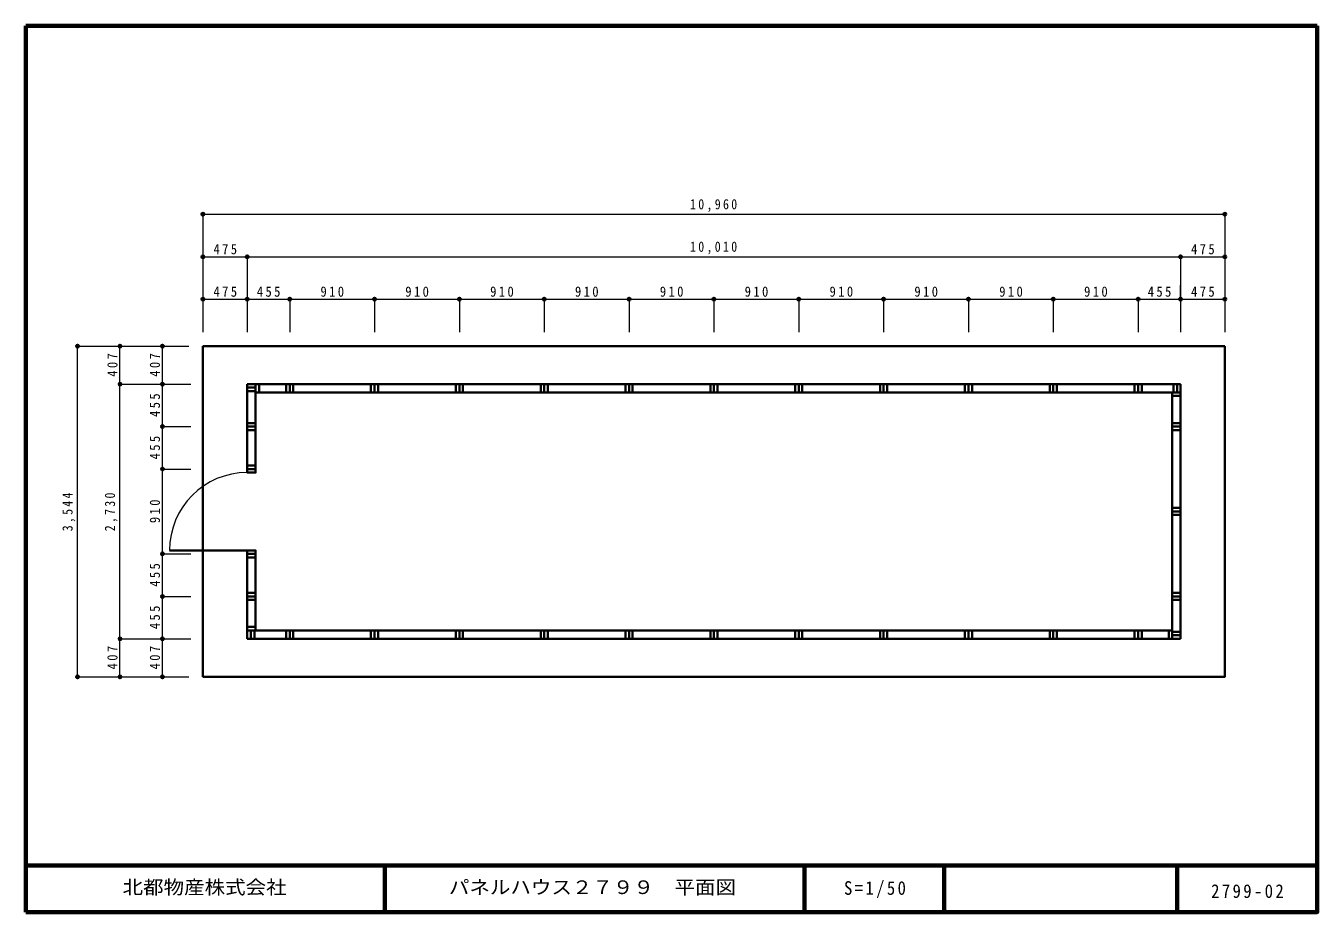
# Model space of a CAD drawing. Units: millimetres at full size, sheet at 1:50. Extents: x -22395 to 6925, y -26590 to 4750.
# Drawn here: x -6925 to 6925, y -4750 to 4750 of the extents above; entities that cross this region are included whole.
import ezdxf
from ezdxf.enums import TextEntityAlignment as Align

# ---------------------------------------------------------------- set-up
doc = ezdxf.new("R2010")
doc.units = ezdxf.units.MM
doc.header["$LTSCALE"] = 50
doc.header["$PDMODE"] = 32
doc.header["$PDSIZE"] = 30
doc.layers.add('0-0', color=7, linetype='Continuous', lineweight=35)
doc.layers.add('F-0', color=6, linetype='Continuous', lineweight=70)
doc.styles.add('ＭＳ ゴシック', font='')
doc.styles.get('ＭＳ ゴシック').set_extended_font_data('MS Gothic')

msp = doc.modelspace()

# ---------------------------------------------------------------- linework, layer by layer
at = {"layer": '0-0', "color": 4, "lineweight": 9}
for p, q in [((-5025, 2730), (-5025, 1467)), ((-5025, 2730), (5935, 2730)), ((5935, 2730), (5935, 1467)), ((-5025, 2275), (-4550, 2275)), ((-4550, 2275), (-4550, 1467)), ((-4550, 2275), (5460, 2275)), ((5460, 2275), (5935, 2275)), ((5460, 2275), (5460, 1467)), ((5460, 1825.24), (5460, 1970)), ((-5025, 1820), (-4550, 1820)), ((-4550, 1820), (-4095, 1820)), ((-4095, 1820), (-3185, 1820)), ((-4095, 1820), (-4095, 1467)), ((-3185, 1820), (-2275, 1820)), ((-3185, 1820), (-3185, 1467)), ((-2275, 1820), (-1365, 1820)), ((-2275, 1820), (-2275, 1467)), ((-1365, 1820), (-455, 1820)), ((-1365, 1820), (-1365, 1467)), ((-455, 1820), (455, 1820)), ((-455, 1820), (-455, 1467)), ((455, 1820), (1365, 1820)), ((455, 1820), (455, 1467)), ((1365, 1820), (2275, 1820)), ((1365, 1820), (1365, 1467)), ((2275, 1820), (3185, 1820)), ((2275, 1820), (2275, 1467)), ((3185, 1820), (4095, 1820)), ((3185, 1820), (3185, 1467)), ((4095, 1820), (5005, 1820)), ((4095, 1820), (4095, 1467)), ((5005, 1820), (5460, 1820)), ((5005, 1820), (5005, 1467)), ((5460, 1820), (5935, 1820)), ((-6370, 1317), (-5175, 1317)), ((-6370, -2227), (-6370, 1317)), ((-5915, 910), (-5915, 1317)), ((-5460, 910), (-5460, 1317)), ((-5915, 910), (-5155, 910)), ((-5915, -1820), (-5915, 910)), ((-5460, 455), (-5460, 910)), ((-5460, 455), (-5155, 455)), ((-5460, 0), (-5460, 455)), ((-5460, 0), (-5155, 0)), ((-5460, -910), (-5460, 0)), ((-5460, -910), (-5155, -910)), ((-5460, -1365), (-5460, -910)), ((-5460, -1365), (-5155, -1365)), ((-5460, -1820), (-5460, -1365)), ((-5915, -1820), (-5155, -1820)), ((-5915, -2227), (-5915, -1820)), ((-5460, -2227), (-5460, -1820)), ((-6370, -2227), (-5175, -2227))]:
    msp.add_line(p, q, dxfattribs=at)
at = {"layer": '0-0'}
for p, q in [((-5025, 1317), (-5025, -2227)), ((5935, 1317), (-5025, 1317)), ((-4550, 872), (-4461, 872)), ((-4550, 834), (-4461, 834)), ((-4423, 910), (-4423, 821)), ((-4133, 910), (-4133, 821)), ((-4095, 910), (-4095, 821)), ((-4095, 910), (-4095, 821)), ((-4095, 910), (-4095, 821)), ((-4095, 910), (-4095, 821)), ((-4095, 910), (-4095, 821)), ((-4095, 910), (-4095, 821)), ((-4095, 910), (-4095, 821)), ((-4095, 910), (-4095, 821)), ((-4057, 910), (-4057, 821)), ((-3223, 821), (-3223, 910)), ((-3185, 821), (-3185, 910)), ((-3185, 910), (-3185, 821)), ((-3185, 910), (-3185, 821)), ((-3185, 910), (-3185, 821)), ((-3185, 910), (-3185, 821)), ((-3147, 910), (-3147, 821)), ((-2313, 821), (-2313, 910)), ((-2275, 821), (-2275, 910)), ((-2275, 910), (-2275, 821)), ((-2275, 910), (-2275, 821)), ((-2275, 910), (-2275, 821)), ((-2237, 910), (-2237, 821)), ((-1403, 821), (-1403, 910)), ((-1365, 910), (-1365, 821)), ((-1365, 910), (-1365, 821)), ((-1365, 910), (-1365, 821)), ((-1327, 910), (-1327, 821)), ((-493, 821), (-493, 910)), ((-455, 910), (-455, 821)), ((-455, 910), (-455, 821)), ((-455, 910), (-455, 821)), ((-417, 910), (-417, 821)), ((417, 821), (417, 910)), ((455, 910), (455, 821)), ((455, 910), (455, 821)), ((455, 910), (455, 821)), ((493, 910), (493, 821)), ((1327, 821), (1327, 910)), ((1365, 910), (1365, 821)), ((1365, 910), (1365, 821)), ((1365, 910), (1365, 821)), ((1403, 910), (1403, 821)), ((2237, 821), (2237, 910)), ((2275, 910), (2275, 821)), ((2275, 910), (2275, 821)), ((2275, 910), (2275, 821)), ((2313, 910), (2313, 821)), ((3147, 821), (3147, 910)), ((3185, 910), (3185, 821)), ((3185, 910), (3185, 821)), ((3185, 910), (3185, 821)), ((3223, 910), (3223, 821)), ((4057, 821), (4057, 910)), ((4095, 910), (4095, 821)), ((4095, 910), (4095, 821)), ((4095, 910), (4095, 821)), ((4095, 910), (4095, 821)), ((4133, 910), (4133, 821)), ((4967, 821), (4967, 910)), ((5005, 821), (5005, 910)), ((5005, 821), (5005, 910)), ((5005, 821), (5005, 910)), ((5005, 821), (5005, 910)), ((5005, 821), (5005, 910)), ((5005, 821), (5005, 910)), ((5005, 821), (5005, 910)), ((5005, 821), (5005, 910)), ((5005, 821), (5005, 910)), ((5005, 821), (5005, 910)), ((5005, 821), (5005, 910)), ((5005, 821), (5005, 910)), ((5005, 821), (5005, 910)), ((5005, 821), (5005, 910)), ((5005, 821), (5005, 910)), ((5005, 821), (5005, 910)), ((5005, 821), (5005, 910)), ((5043, 821), (5043, 910)), ((5384, 910), (5384, 821)), ((5422, 910), (5422, 821)), ((5460, 783), (5371, 783)), ((-4461, 493), (-4550, 493)), ((-4461, 455), (-4550, 455)), ((-4461, 455), (-4550, 455)), ((-4461, 455), (-4550, 455)), ((-4461, 455), (-4550, 455)), ((-4461, 455), (-4550, 455)), ((-4461, 455), (-4550, 455)), ((-4461, 455), (-4550, 455)), ((-4550, 455), (-4550, 0)), ((-4461, 417), (-4550, 417)), ((-4461, 0), (-4461, 455)), ((5460, 493), (5371, 493)), ((5460, 455), (5371, 455)), ((5460, 455), (5371, 455)), ((5460, 455), (5371, 455)), ((5460, 455), (5371, 455)), ((5460, 455), (5371, 455)), ((5460, 417), (5371, 417)), ((-4461, 38), (-4550, 38)), ((-4461, 0), (-4550, 0)), ((5371, -417), (5460, -417)), ((5460, -455), (5371, -455)), ((5371, -455), (5460, -455)), ((5371, -455), (5460, -455)), ((5371, -455), (5460, -455)), ((5371, -455), (5460, -455)), ((5460, -493), (5371, -493)), ((-4550, -872), (-5384, -872)), ((-4550, -910), (-4461, -910)), ((-4550, -910), (-4550, -1365)), ((-4550, -948), (-4461, -948)), ((-4461, -1365), (-4461, -910)), ((-4550, -1327), (-4461, -1327)), ((-4550, -1365), (-4461, -1365)), ((-4550, -1365), (-4461, -1365)), ((-4550, -1365), (-4461, -1365)), ((-4550, -1365), (-4461, -1365)), ((-4550, -1365), (-4461, -1365)), ((-4550, -1365), (-4461, -1365)), ((-4550, -1365), (-4461, -1365)), ((-4550, -1365), (-4461, -1365)), ((-4550, -1365), (-4461, -1365)), ((5371, -1327), (5460, -1327)), ((5371, -1365), (5460, -1365)), ((5371, -1365), (5460, -1365)), ((5371, -1365), (5460, -1365)), ((5371, -1365), (5460, -1365)), ((5371, -1365), (5460, -1365)), ((5371, -1365), (5460, -1365)), ((-4550, -1403), (-4461, -1403)), ((5371, -1403), (5460, -1403)), ((-4550, -1693), (-4461, -1693)), ((-4512, -1820), (-4512, -1731)), ((-4474, -1820), (-4474, -1731)), ((-4133, -1731), (-4133, -1820)), ((-4095, -1731), (-4095, -1820)), ((-4095, -1731), (-4095, -1820)), ((-4095, -1731), (-4095, -1820)), ((-4057, -1731), (-4057, -1820)), ((-3223, -1820), (-3223, -1731)), ((-3185, -1731), (-3185, -1820)), ((-3185, -1820), (-3185, -1731)), ((-3185, -1820), (-3185, -1731)), ((-3185, -1820), (-3185, -1731)), ((-3185, -1820), (-3185, -1731)), ((-3147, -1731), (-3147, -1820)), ((-2313, -1820), (-2313, -1731)), ((-2275, -1731), (-2275, -1820)), ((-2275, -1820), (-2275, -1731)), ((-2275, -1820), (-2275, -1731)), ((-2275, -1820), (-2275, -1731)), ((-2275, -1820), (-2275, -1731)), ((-2237, -1731), (-2237, -1820)), ((-1403, -1820), (-1403, -1731)), ((-1365, -1731), (-1365, -1820)), ((-1365, -1731), (-1365, -1820)), ((-1365, -1731), (-1365, -1820)), ((-1327, -1731), (-1327, -1820)), ((-493, -1820), (-493, -1731)), ((-455, -1731), (-455, -1820)), ((-455, -1731), (-455, -1820)), ((-455, -1731), (-455, -1820)), ((-417, -1731), (-417, -1820)), ((417, -1820), (417, -1731)), ((455, -1731), (455, -1820)), ((455, -1731), (455, -1820)), ((455, -1731), (455, -1820)), ((493, -1731), (493, -1820)), ((1327, -1820), (1327, -1731)), ((1365, -1731), (1365, -1820)), ((1365, -1731), (1365, -1820)), ((1365, -1731), (1365, -1820)), ((1403, -1731), (1403, -1820)), ((2237, -1820), (2237, -1731)), ((2275, -1731), (2275, -1820)), ((2275, -1731), (2275, -1820)), ((2275, -1731), (2275, -1820)), ((2313, -1731), (2313, -1820)), ((3147, -1820), (3147, -1731)), ((3185, -1731), (3185, -1820)), ((3185, -1731), (3185, -1820)), ((3185, -1731), (3185, -1820)), ((3223, -1731), (3223, -1820)), ((4057, -1820), (4057, -1731)), ((4095, -1731), (4095, -1820)), ((4095, -1731), (4095, -1820)), ((4095, -1731), (4095, -1820)), ((4095, -1731), (4095, -1820)), ((4133, -1731), (4133, -1820)), ((4967, -1820), (4967, -1731)), ((5005, -1820), (5005, -1731)), ((5005, -1820), (5005, -1731)), ((5005, -1820), (5005, -1731)), ((5005, -1820), (5005, -1731)), ((5005, -1820), (5005, -1731)), ((5005, -1820), (5005, -1731)), ((5005, -1820), (5005, -1731)), ((5005, -1820), (5005, -1731)), ((5005, -1820), (5005, -1731)), ((5005, -1820), (5005, -1731)), ((5005, -1820), (5005, -1731)), ((5005, -1820), (5005, -1731)), ((5005, -1820), (5005, -1731)), ((5005, -1820), (5005, -1731)), ((5005, -1820), (5005, -1731)), ((5005, -1820), (5005, -1731)), ((5005, -1820), (5005, -1731)), ((5005, -1820), (5005, -1731)), ((5005, -1820), (5005, -1731)), ((5005, -1820), (5005, -1731)), ((5005, -1820), (5005, -1731)), ((5005, -1820), (5005, -1731)), ((5043, -1820), (5043, -1731)), ((5333, -1820), (5333, -1731)), ((5460, -1744), (5371, -1744)), ((5460, -1782), (5371, -1782))]:
    msp.add_line(p, q, dxfattribs=at)
for points in [[(-5025, -2227), (5935, -2227), (5935, 1317)], [(-2275, 910), (-2275, 821), (-1365, 821)], [(-1365, 910), (-2275, 910), (-2275, 821)], [(-1365, 910), (-1365, 821), (-455, 821)], [(-455, 910), (-1365, 910), (-1365, 821)], [(-455, 910), (-455, 821), (455, 821)], [(455, 910), (-455, 910), (-455, 821)], [(455, 910), (455, 821), (1365, 821)], [(1365, 910), (455, 910), (455, 821)], [(1365, 910), (1365, 821), (2275, 821)], [(2275, 910), (1365, 910), (1365, 821)], [(2275, 910), (2275, 821), (3185, 821)], [(3185, 910), (2275, 910), (2275, 821)], [(3185, 910), (3185, 821), (4095, 821)], [(4095, 910), (3185, 910), (3185, 821)], [(-1365, -1731), (-2275, -1731), (-2275, -1820), (-1365, -1820)], [(-1365, -1731), (-1365, -1820), (-455, -1820)], [(-455, -1731), (-1365, -1731), (-1365, -1820)], [(-455, -1731), (-455, -1820), (455, -1820)], [(455, -1731), (-455, -1731), (-455, -1820)], [(455, -1731), (455, -1820), (1365, -1820)], [(1365, -1731), (455, -1731), (455, -1820)], [(1365, -1731), (1365, -1820), (2275, -1820)], [(2275, -1731), (1365, -1731), (1365, -1820)], [(2275, -1731), (2275, -1820), (3185, -1820)], [(3185, -1731), (2275, -1731), (2275, -1820)], [(3185, -1731), (3185, -1820), (4095, -1820)], [(4095, -1731), (3185, -1731), (3185, -1820)]]:
    msp.add_lwpolyline(points, dxfattribs=at)
for points in [[(-4550, 910), (-4461, 910), (-4461, 455), (-4550, 455)], [(-4095, 910), (-4095, 821), (-4461, 821), (-4461, 910)], [(-4095, 910), (-4095, 821), (-3185, 821), (-3185, 910)], [(-3185, 910), (-3185, 821), (-2275, 821), (-2275, 910)], [(4095, 910), (4095, 821), (5005, 821), (5005, 910)], [(5460, 910), (5460, 821), (5005, 821), (5005, 910)], [(5460, 455), (5371, 455), (5371, 821), (5460, 821)], [(5371, -455), (5460, -455), (5460, 455), (5371, 455)], [(-4550, 0), (-4550, -38), (-4461, -38), (-4461, 0)], [(5371, -1365), (5460, -1365), (5460, -455), (5371, -455)], [(-4550, -910), (-4550, -872), (-4461, -872), (-4461, -910)], [(-4550, -1365), (-4461, -1365), (-4461, -1731), (-4550, -1731)], [(5460, -1820), (5371, -1820), (5371, -1365), (5460, -1365)], [(-4550, -1820), (-4550, -1731), (-4095, -1731), (-4095, -1820)], [(-3185, -1820), (-3185, -1731), (-4095, -1731), (-4095, -1820)], [(-2275, -1820), (-2275, -1731), (-3185, -1731), (-3185, -1820)], [(4095, -1731), (4095, -1820), (5005, -1820), (5005, -1731)], [(5005, -1820), (5005, -1731), (5371, -1731), (5371, -1820)]]:
    msp.add_lwpolyline(points, close=True, dxfattribs=at)
at = {"layer": '0-0', "color": 4, "lineweight": 9}
msp.add_arc((-4550, -872), 834, 90, 180, dxfattribs=at)
at = {"layer": '0-0'}
for p in [(-5025, 2730), (5935, 2730), (-5025, 2275), (-4550, 2275), (-4550, 2275), (-4550, 2275), (-4550, 2275), (5460, 2275), (5460, 2275), (5460, 2275), (5460, 2275), (5460, 2275), (5460, 2275), (5935, 2275), (-5025, 1820), (-4550, 1820), (-4550, 1820), (-4095, 1820), (-3185, 1820), (-2275, 1820), (-1365, 1820), (-455, 1820), (455, 1820), (1365, 1820), (2275, 1820), (3185, 1820), (4095, 1820), (5005, 1820), (5460, 1820), (5460, 1820), (5460, 1820), (5460, 1820), (5460, 1820), (5935, 1820), (-6370, 1317), (-5915, 1317), (-5460, 1317), (-5915, 910), (-5460, 910), (-5460, 910), (-5460, 455), (-5460, 0), (-5460, 0), (-5460, -910), (-5460, -910), (-5460, -1365), (-5915, -1820), (-5460, -1820), (-5460, -1820), (-6370, -2227), (-5915, -2227), (-5460, -2227)]:
    msp.add_point(p, dxfattribs=at)
at = {"layer": 'F-0'}
for p, q in [((-6925, 4750), (6925, 4750)), ((-6925, -4750), (-6925, 4750)), ((6925, -4250), (-6925, -4250)), ((-3075, -4250), (-3075, -4750)), ((1425, -4250), (1425, -4750)), ((2925, -4250), (2925, -4750)), ((5425, -4250), (5425, -4750))]:
    msp.add_line(p, q, dxfattribs=at)
msp.add_lwpolyline([(6925, 4750), (6925, -4750), (-6925, -4750)], dxfattribs=at)

# ---------------------------------------------------------------- texts
at = {"layer": '0-0', "char_height": 110, "attachment_point": 7, "style": 'ＭＳ ゴシック'}
for s, insert in [('\\T1.39;\\W0.85;10,960', (198.75, 2755)), ('\\T1.38;\\W0.9;475', (-4912.5, 2300)), ('\\T1.39;\\W0.85;10,010', (198.75, 2300)), ('\\T1.38;\\W0.9;475', (5572.5, 2300)), ('\\T1.38;\\W0.9;475', (-4912.5, 1845)), ('\\T1.38;\\W0.9;455', (-4447.5, 1845)), ('\\T1.38;\\W0.9;910', (-3765, 1845)), ('\\T1.38;\\W0.9;910', (-2855, 1845)), ('\\T1.38;\\W0.9;910', (-1945, 1845)), ('\\T1.38;\\W0.9;910', (-1035, 1845)), ('\\T1.38;\\W0.9;910', (-125, 1845)), ('\\T1.38;\\W0.9;910', (785, 1845)), ('\\T1.38;\\W0.9;910', (1695, 1845)), ('\\T1.38;\\W0.9;910', (2605, 1845)), ('\\T1.38;\\W0.9;910', (3515, 1845)), ('\\T1.38;\\W0.9;910', (4425, 1845)), ('\\T1.38;\\W0.9;455', (5107.5, 1845)), ('\\T1.38;\\W0.9;475', (5572.5, 1845))]:
    msp.add_mtext(s, dxfattribs=dict(at, insert=insert))
at = {"layer": '0-0', "char_height": 110, "attachment_point": 7, "rotation": 90, "style": 'ＭＳ ゴシック'}
for s, insert in [('\\T1.38;\\W0.9;407', (-5940, 988.5)), ('\\T1.38;\\W0.9;407', (-5485, 988.5)), ('\\T1.38;\\W0.9;455', (-5485, 557.5)), ('\\T1.38;\\W0.9;455', (-5485, 102.5)), ('\\T1.38;\\W0.85;3,544', (-6395, -667.5)), ('\\T1.38;\\W0.85;2,730', (-5940, -667.5)), ('\\T1.38;\\W0.9;910', (-5485, -580)), ('\\T1.38;\\W0.9;455', (-5485, -1262.5)), ('\\T1.38;\\W0.9;455', (-5485, -1717.5)), ('\\T1.38;\\W0.9;407', (-5940, -2148.5)), ('\\T1.38;\\W0.9;407', (-5485, -2148.5))]:
    msp.add_mtext(s, dxfattribs=dict(at, insert=insert))
at = {"layer": 'F-0', "color": 7, "style": 'ＭＳ ゴシック', "width": 1.1}
for s, p in [('北都物産株式会社', (-5887.5, -4600)), ('パネルハウス２７９９\u3000平面図', (-2387.5, -4600))]:
    msp.add_text(s, height=146.6, dxfattribs=at).set_placement(p, align=Align.BOTTOM_LEFT)
at = {"layer": 'F-0', "color": 7, "char_height": 146.6, "attachment_point": 7, "style": 'ＭＳ ゴシック'}
for s, insert in [('\\T1.28;\\W0.9;S=1/50', (1850, -4600)), ('\\T1.28;\\W0.9;2799-02', (5787.5, -4600))]:
    msp.add_mtext(s, dxfattribs=dict(at, insert=insert))

doc.saveas('drawing.dxf')
